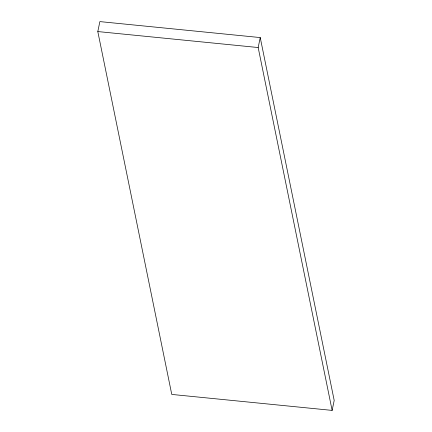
<?xml version="1.0" encoding="UTF-8"?>
<svg xmlns="http://www.w3.org/2000/svg" width="432" height="432" viewBox="0 0 432 432"><rect width="100%" height="100%" fill="white"/><g stroke="black" fill="none" stroke-linecap="round" stroke-linejoin="round"><path stroke-width="0.65" d="M97.805 31.558L99.868 21.6L260.237 37.573L334.195 400.442L332.132 410.4L171.763 394.427L97.805 31.558L258.174 47.531L332.132 410.4M258.174 47.531L260.237 37.573"/></g></svg>
